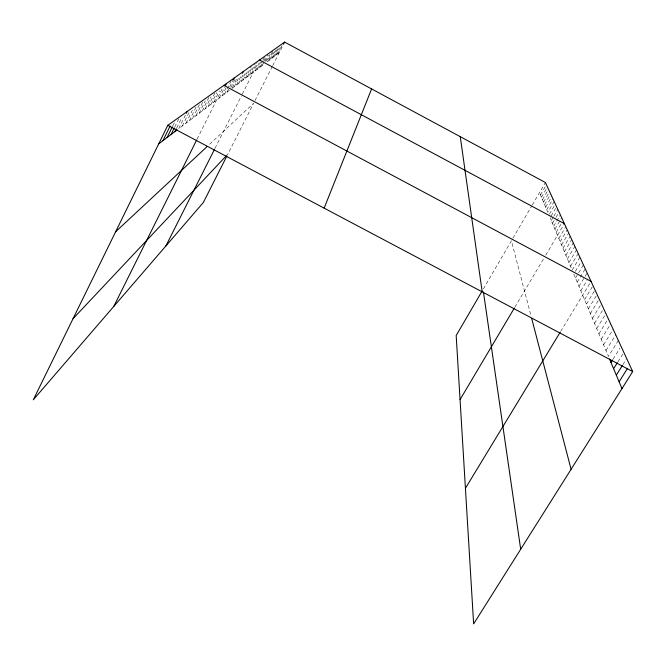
<?xml version="1.0" encoding="UTF-8"?>
<svg xmlns="http://www.w3.org/2000/svg" width="666" height="666" viewBox="0 0 666 666"><rect width="100%" height="100%" fill="white"/><g stroke="black" fill="none" stroke-linecap="round" stroke-linejoin="round"><path stroke-width="0.5" stroke-dasharray="3.33 2.5" d="M172.81 125.849L174.575 122.253M174.725 127.056L178.863 118.656M176.74 127.914L181.726 117.79M185.398 115.143L178.696 128.746L229.529 90.293M182.342 125.982L188.969 112.562M185.897 123.302L192.332 110.256M189.344 120.688L197.069 105.07M192.699 118.157L200.324 102.739M195.962 115.684L203.496 100.474M199.134 113.287L205.27 100.916M202.231 110.947L209.557 96.17M205.236 108.666L211.122 96.82M208.175 106.452L215.326 92.05M211.03 104.287L216.775 92.732M213.811 102.181L219.497 90.759M197.144 139.044L222.044 89.061M219.264 98.06L224.708 87.129M221.928 96.046L225.965 87.945M224.525 94.081L231.177 80.744M227.056 92.166L233.2 79.87M230.919 87.512L236.005 77.331M232.401 87.554L236.979 78.397M234.299 86.688L239.277 76.732M236.596 84.948L241.533 75.1M238.844 83.242L243.281 74.401M241.042 81.577L245.871 71.953M243.19 79.953L247.844 70.688M245.296 78.363L251.282 66.442M247.352 76.815L251.906 67.741M249.359 75.291L255.228 63.62M251.323 73.801L257.134 62.254M215.01 148.327L241.308 96.071M242.224 94.247L257.675 63.561M255.136 70.921L260.831 59.615M256.976 69.53L260.714 62.104M258.783 68.165L262.487 60.814M262.945 59.898L264.335 57.143M260.556 66.825L263.303 61.372M263.761 60.456L264.677 58.641M262.287 65.509L264.102 61.913M264.56 61.014L267.74 54.712M265.334 61.555L268.49 55.311M266.542 61.197L270.113 54.137M272.585 51.24L267.282 61.73L279.279 52.656M268.889 60.523L272.827 52.722M270.454 59.332L274.359 51.615M271.994 58.167L277.123 48.035M273.51 57.026L278.588 46.986M274.991 55.902L278.654 48.668M276.448 54.803L280.078 47.636M277.872 53.721L282.825 43.956M255.028 100.508L272.228 66.567M272.702 65.643L283.741 43.856M512.92 238.212L531.801 205.836M532.309 204.953L545.396 182.509M540.501 194.888L546.428 184.732M541.491 197.236L547.469 186.996M542.499 199.625L548.534 189.302M543.523 202.064L549.617 191.65M544.563 204.554L550.724 194.039M545.629 207.084L551.848 196.478M546.711 209.657L552.996 198.959M554.162 201.49L547.818 212.287L539.527 192.574M549.442 214.127L554.37 205.752M551.09 216.009L555.577 208.4M551.273 220.488L553.279 217.074M553.787 216.217L557.808 209.39M552.464 223.335L555.519 218.165M556.027 217.299L559.074 212.129M553.687 226.232L560.364 214.927M554.928 229.196L561.679 217.774M556.202 232.218L560.93 224.234M514.876 307.176L544.197 257.734M545.729 255.153L564.402 223.659M558.824 238.445L565.8 226.698M560.173 241.666L567.232 229.795M561.555 244.955L568.697 232.958M562.97 248.31L570.188 236.197M564.41 251.74L571.719 239.502M565.892 255.253L573.276 242.89M567.399 258.841L574.875 246.345M568.939 262.504L576.506 249.883M570.521 266.258L578.18 253.505M579.895 257.209L572.136 270.105L550.099 217.699M575.357 271.428L581.118 261.863M575.482 278.063L578.138 273.668M578.662 272.785L583.433 264.877M577.222 282.184L585.272 268.856M578.995 286.413L584.606 277.148M585.114 276.298L587.154 272.935M580.819 290.742L587.012 280.519M560.714 331.352L591.058 281.385M584.54 299.592L593.023 285.647M586.438 304.112L595.038 290.01M588.394 308.749L597.102 294.48M590.392 313.503L599.225 299.067M592.44 318.381L601.398 303.771M594.547 323.385L603.629 308.599M596.711 328.521L605.918 313.561M598.925 333.799L608.266 318.656M601.207 339.219L610.689 323.892M603.554 344.797L613.17 329.27M605.96 350.524L615.725 334.798M618.348 340.493L608.441 356.41L573.792 274.034M613.111 359.082L619.996 348.043M617.915 361.829L622.76 354.087M622.877 364.677L626.157 359.449M225.99 156.127L227.822 154.179L253.638 103.247L208.358 145.413M231.943 88.47L263.986 64.227M530.594 314.294L511.405 240.817L483.075 289.41L483.408 291.741"/><path stroke-width="1" d="M324.142 208.15L371.603 88.936M482.084 291.1L456.177 335.539L473.634 623.9L632.7 371.561L545.396 182.509L284.632 42.1L167.782 125.333L33.3 399.808L203.321 202.514L226.923 155.952M162.945 140.659L170.113 126.049M167.058 137.546L172.369 126.748M171.054 134.524L174.267 127.989M174.933 131.593L176.29 128.838M186.297 113.328L187.188 111.513M113.744 306.46L196.703 139.927M225.616 85.306L226.523 83.491M233.2 79.87L234.074 78.113M242.424 73.31L243.323 71.528M165.867 245.979L214.56 149.226M283.741 43.856L284.632 42.1M460.056 399.625L514.368 308.025M465.426 488.278L560.181 332.226M610.988 362.479L612.578 359.931M613.611 368.714L617.382 362.695M616.316 375.141L622.327 365.551M619.105 381.76L627.547 368.331M73.035 318.706L225.99 156.127M115.634 231.76L207.093 146.587M158.699 143.881L177.189 129.887M167.782 125.333L632.7 371.561M223.876 85.373L591.058 281.385M259.44 60.04L564.402 223.659M609.532 359.007L621.969 388.586M531.693 318.49L571.087 469.305M483.524 292.524L520.687 549.25M460.264 136.672L482.192 291.85"/></g></svg>
